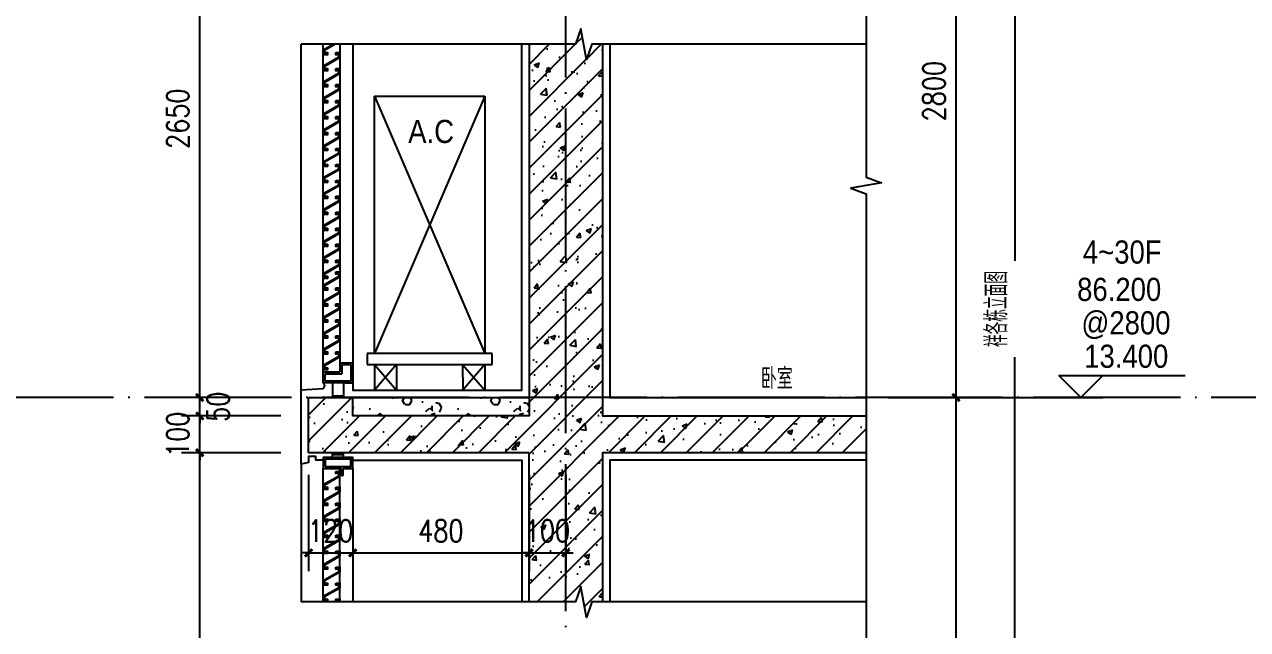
# Model space of a CAD drawing. Extents: x 718358 to 1668613, y -348838 to -159582.
# Drawn here: x 838651 to 841980, y -343655 to -342008 of the extents above; entities that cross this region are included whole.
import ezdxf

# ---------------------------------------------------------------- set-up
doc = ezdxf.new("R2010")
doc.units = 0
doc.header["$LTSCALE"] = 1000
doc.linetypes.add('DOTE', pattern=[2.42, 2, -0.2, 0.02, -0.2])
for name, color, linetype in [('建-可见线', 7, 'Continuous'), ('建-图例填充', 251, 'Continuous'), ('建-墙体', 2, 'Continuous'), ('建-尺寸', 73, 'Continuous'), ('建-影线', 8, 'Continuous'), ('建-房间名', 7, 'Continuous'), ('建-标高', 3, 'Continuous'), ('建-空调及空调洞', 70, 'Continuous'), ('建-符号', 3, 'Continuous'), ('建-符号说明', 7, 'Continuous'), ('建-轴网', 14, 'DOTE'), ('建-门窗剖', 4, 'Continuous')]:
    doc.layers.add(name, color=color, linetype=linetype)
doc.styles.add('_TCH_DIM', font='gt单线西文.shx', dxfattribs={"width": 0.8, "bigfont": 'gt单线中文.shx'})
doc.styles.add('_TCH_SPACE', font='gt单线西文.shx', dxfattribs={"width": 0.8, "height": 5, "bigfont": 'gt单线中文.shx'})
doc.styles.add('DIM_FONT', font='SIMPLEX.shx', dxfattribs={"width": 0.8, "bigfont": 'GBCBIG.shx'})
doc.dimstyles.new('DIMN20', dxfattribs={"dimscale": 0.2, "dimtxt": 300, "dimasz": 100, "dimexe": 250, "dimexo": 300, "dimgap": 150, "dimtad": 1, "dimdec": 0, "dimzin": 0, "dimdsep": 46, "dimtxsty": 'DIM_FONT', "dimblk": 'ARCHTICK', "dimcen": 0.09, "dimdle": 1, "dimclrt": 7, "dimazin": 2, "dimtfac": 1, "dimtdec": 0, "dimtix": 1, "dimtmove": 2, "dimatfit": 3, "dimldrblk": 'ARCHTICK', "dimfxl": 1, "dimtolj": 1, "dimtzin": 0, "dimarcsym": 0})

# ---------------------------------------------------------------- blocks, each defined once
blk = doc.blocks.new('A$C79397209')
at = {"layer": '建-空调及空调洞'}
for p, q in [((0, 0), (-300, -700)), ((-300, 0), (0, -700)), ((-300, 0), (0, 0)), ((-300, -700), (-300, 0)), ((0, 0), (0, -700)), ((-320, -700), (-320, -730)), ((20, -700), (-320, -700)), ((-320, -730), (20, -730)), ((0, -700), (-300, -700)), ((-240, -730), (-300, -800)), ((-300, -730), (-240, -800)), ((-300, -730), (-300, -800)), ((-240, -730), (-240, -800)), ((-60, -730), (0, -800)), ((-60, -730), (-59.9, -800)), ((0, -730), (-59.9, -800)), ((0, -730), (0, -800)), ((20, -730), (20, -700))]:
    blk.add_line(p, q, dxfattribs=at)
at = {"layer": '建-空调及空调洞', "style": '_TCH_DIM', "width": 0.888889}
blk.add_text('A.C', height=63, dxfattribs=at).set_placement((-208.3, -127.2))
blk = doc.blocks.new('ghghgd')
at = {"layer": '建-门窗剖'}
for p, q in [((851971.6, -331445.4), (851971.6, -330523.8)), ((852016.6, -330523.8), (852016.6, -331415.4)), ((852051.6, -330523.8), (852051.6, -331445.4)), ((852016.6, -331390.4), (852051.6, -331390.4)), ((852021.6, -331395.4), (852046.6, -331395.4)), ((852021.6, -331395.4), (852021.6, -331420.4)), ((852046.6, -331395.4), (852046.6, -331440.4)), ((851971.6, -331415.4), (852016.6, -331415.4)), ((851976.6, -331440.4), (851976.6, -331420.4)), ((851976.6, -331420.4), (852021.6, -331420.4)), ((852051.6, -331445.4), (851971.6, -331445.4)), ((852046.6, -331440.4), (851976.6, -331440.4)), ((851996.6, -331445.4), (851996.6, -331485.4)), ((852026.6, -331445.4), (852026.6, -331485.4)), ((851996.6, -331480.4), (852026.6, -331480.4))]:
    blk.add_line(p, q, dxfattribs=at)
blk.add_lwpolyline([(852004.5, -330523.8), (851974.6, -330541), (851974.6, -330549.7), (851979.6, -330549.7), (851979.6, -330546.7), (851982.6, -330546.7), (851982.6, -330552.7), (851971.6, -330552.7), (851971.6, -330539.3), (851998.5, -330523.8)], dxfattribs=at)
for points in [[(852005.6, -330546.7), (852016.6, -330546.7), (852016.6, -330560.2), (851974.6, -330584.4), (851974.6, -330593.2), (851979.6, -330593.2), (851979.6, -330590.2), (851982.6, -330590.2), (851982.6, -330596.2), (851971.6, -330596.2), (851971.6, -330582.7), (852013.6, -330558.5), (852013.6, -330549.7), (852008.6, -330549.7), (852008.6, -330552.7), (852005.6, -330552.7)], [(852005.6, -330590.2), (852016.6, -330590.2), (852016.6, -330603.6), (851974.6, -330627.9), (851974.6, -330636.6), (851979.6, -330636.6), (851979.6, -330633.6), (851982.6, -330633.6), (851982.6, -330639.6), (851971.6, -330639.6), (851971.6, -330626.2), (852013.6, -330601.9), (852013.6, -330593.2), (852008.6, -330593.2), (852008.6, -330596.2), (852005.6, -330596.2)], [(852005.6, -330633.6), (852016.6, -330633.6), (852016.6, -330647.1), (851974.6, -330671.3), (851974.6, -330680.1), (851979.6, -330680.1), (851979.6, -330677.1), (851982.6, -330677.1), (851982.6, -330683.1), (851971.6, -330683.1), (851971.6, -330669.6), (852013.6, -330645.4), (852013.6, -330636.6), (852008.6, -330636.6), (852008.6, -330639.6), (852005.6, -330639.6)], [(852005.6, -330677.1), (852016.6, -330677.1), (852016.6, -330690.5), (851974.6, -330714.8), (851974.6, -330723.5), (851979.6, -330723.5), (851979.6, -330720.5), (851982.6, -330720.5), (851982.6, -330726.5), (851971.6, -330726.5), (851971.6, -330713.1), (852013.6, -330688.8), (852013.6, -330680.1), (852008.6, -330680.1), (852008.6, -330683.1), (852005.6, -330683.1)], [(852005.6, -330720.5), (852016.6, -330720.5), (852016.6, -330734), (851974.6, -330758.2), (851974.6, -330767), (851979.6, -330767), (851979.6, -330764), (851982.6, -330764), (851982.6, -330770), (851971.6, -330770), (851971.6, -330756.5), (852013.6, -330732.2), (852013.6, -330723.5), (852008.6, -330723.5), (852008.6, -330726.5), (852005.6, -330726.5)], [(852005.6, -330764), (852016.6, -330764), (852016.6, -330777.4), (851974.6, -330801.7), (851974.6, -330810.4), (851979.6, -330810.4), (851979.6, -330807.4), (851982.6, -330807.4), (851982.6, -330813.4), (851971.6, -330813.4), (851971.6, -330799.9), (852013.6, -330775.7), (852013.6, -330767), (852008.6, -330767), (852008.6, -330770), (852005.6, -330770)], [(852005.6, -330807.4), (852016.6, -330807.4), (852016.6, -330820.9), (851974.6, -330845.1), (851974.6, -330853.8), (851979.6, -330853.8), (851979.6, -330850.8), (851982.6, -330850.8), (851982.6, -330856.8), (851971.6, -330856.8), (851971.6, -330843.4), (852013.6, -330819.1), (852013.6, -330810.4), (852008.6, -330810.4), (852008.6, -330813.4), (852005.6, -330813.4)], [(852005.6, -330850.8), (852016.6, -330850.8), (852016.6, -330864.3), (851974.6, -330888.6), (851974.6, -330897.3), (851979.6, -330897.3), (851979.6, -330894.3), (851982.6, -330894.3), (851982.6, -330900.3), (851971.6, -330900.3), (851971.6, -330886.8), (852013.6, -330862.6), (852013.6, -330853.8), (852008.6, -330853.8), (852008.6, -330856.8), (852005.6, -330856.8)], [(852005.6, -330894.3), (852016.6, -330894.3), (852016.6, -330907.8), (851974.6, -330932), (851974.6, -330940.7), (851979.6, -330940.7), (851979.6, -330937.7), (851982.6, -330937.7), (851982.6, -330943.7), (851971.6, -330943.7), (851971.6, -330930.3), (852013.6, -330906), (852013.6, -330897.3), (852008.6, -330897.3), (852008.6, -330900.3), (852005.6, -330900.3)], [(852005.6, -330937.7), (852016.6, -330937.7), (852016.6, -330951.2), (851974.6, -330975.5), (851974.6, -330984.2), (851979.6, -330984.2), (851979.6, -330981.2), (851982.6, -330981.2), (851982.6, -330987.2), (851971.6, -330987.2), (851971.6, -330973.7), (852013.6, -330949.5), (852013.6, -330940.7), (852008.6, -330940.7), (852008.6, -330943.7), (852005.6, -330943.7)], [(852005.6, -330981.2), (852016.6, -330981.2), (852016.6, -330994.6), (851974.6, -331018.9), (851974.6, -331027.6), (851979.6, -331027.6), (851979.6, -331024.6), (851982.6, -331024.6), (851982.6, -331030.6), (851971.6, -331030.6), (851971.6, -331017.2), (852013.6, -330992.9), (852013.6, -330984.2), (852008.6, -330984.2), (852008.6, -330987.2), (852005.6, -330987.2)], [(852005.6, -331024.6), (852016.6, -331024.6), (852016.6, -331038.1), (851974.6, -331062.3), (851974.6, -331071.1), (851979.6, -331071.1), (851979.6, -331068.1), (851982.6, -331068.1), (851982.6, -331074.1), (851971.6, -331074.1), (851971.6, -331060.6), (852013.6, -331036.4), (852013.6, -331027.6), (852008.6, -331027.6), (852008.6, -331030.6), (852005.6, -331030.6)], [(852005.6, -331068.1), (852016.6, -331068.1), (852016.6, -331081.5), (851974.6, -331105.8), (851974.6, -331114.5), (851979.6, -331114.5), (851979.6, -331111.5), (851982.6, -331111.5), (851982.6, -331117.5), (851971.6, -331117.5), (851971.6, -331104.1), (852013.6, -331079.8), (852013.6, -331071.1), (852008.6, -331071.1), (852008.6, -331074.1), (852005.6, -331074.1)], [(852005.6, -331111.5), (852016.6, -331111.5), (852016.6, -331125), (851974.6, -331149.2), (851974.6, -331158), (851979.6, -331158), (851979.6, -331155), (851982.6, -331155), (851982.6, -331161), (851971.6, -331161), (851971.6, -331147.5), (852013.6, -331123.3), (852013.6, -331114.5), (852008.6, -331114.5), (852008.6, -331117.5), (852005.6, -331117.5)], [(852005.6, -331143.6), (852016.6, -331143.6), (852016.6, -331157.1), (851974.6, -331181.3), (851974.6, -331190.1), (851979.6, -331190.1), (851979.6, -331187.1), (851982.6, -331187.1), (851982.6, -331193.1), (851971.6, -331193.1), (851971.6, -331179.6), (852013.6, -331155.4), (852013.6, -331146.6), (852008.6, -331146.6), (852008.6, -331149.6), (852005.6, -331149.6)], [(852005.6, -331187.1), (852016.6, -331187.1), (852016.6, -331200.5), (851974.6, -331224.8), (851974.6, -331233.5), (851979.6, -331233.5), (851979.6, -331230.5), (851982.6, -331230.5), (851982.6, -331236.5), (851971.6, -331236.5), (851971.6, -331223.1), (852013.6, -331198.8), (852013.6, -331190.1), (852008.6, -331190.1), (852008.6, -331193.1), (852005.6, -331193.1)], [(852005.6, -331230.5), (852016.6, -331230.5), (852016.6, -331244), (851974.6, -331268.2), (851974.6, -331277), (851979.6, -331277), (851979.6, -331274), (851982.6, -331274), (851982.6, -331280), (851971.6, -331280), (851971.6, -331266.5), (852013.6, -331242.3), (852013.6, -331233.5), (852008.6, -331233.5), (852008.6, -331236.5), (852005.6, -331236.5)], [(852005.6, -331274), (852016.6, -331274), (852016.6, -331287.4), (851974.6, -331311.7), (851974.6, -331320.4), (851979.6, -331320.4), (851979.6, -331317.4), (851982.6, -331317.4), (851982.6, -331323.4), (851971.6, -331323.4), (851971.6, -331309.9), (852013.6, -331285.7), (852013.6, -331277), (852008.6, -331277), (852008.6, -331280), (852005.6, -331280)], [(852005.6, -331317.4), (852016.6, -331317.4), (852016.6, -331330.9), (851974.6, -331355.1), (851974.6, -331363.9), (851979.6, -331363.9), (851979.6, -331360.9), (851982.6, -331360.9), (851982.6, -331366.9), (851971.6, -331366.9), (851971.6, -331353.4), (852013.6, -331329.1), (852013.6, -331320.4), (852008.6, -331320.4), (852008.6, -331323.4), (852005.6, -331323.4)], [(852005.6, -331360.9), (852016.6, -331360.9), (852016.6, -331374.3), (851974.6, -331398.6), (851974.6, -331407.3), (851979.6, -331407.3), (851979.6, -331404.3), (851982.6, -331404.3), (851982.6, -331410.3), (851971.6, -331410.3), (851971.6, -331396.8), (852013.6, -331372.6), (852013.6, -331363.9), (852008.6, -331363.9), (852008.6, -331366.9), (852005.6, -331366.9)]]:
    blk.add_lwpolyline(points, close=True, dxfattribs=at)
blk = doc.blocks.new('ghddsgd')
at = {"layer": '建-门窗剖'}
for p, q in [((470782.4, -296804.7), (470782.4, -296791.8)), ((470782.4, -296796.8), (470812.4, -296796.8)), ((470812.4, -296804.7), (470812.4, -296791.8)), ((470757.4, -297198.1), (470757.4, -296834.7)), ((470802.4, -297198.1), (470802.4, -296834.7)), ((470806.8, -296834.7), (470806.8, -296854.1)), ((470811.2, -296854.1), (470811.2, -296834.7)), ((470837.4, -296834.7), (470837.4, -297198.1)), ((470806.8, -296854.1), (470811.2, -296854.1))]:
    blk.add_line(p, q, dxfattribs=at)
for points in [[(470811.2, -296834.7), (470837.4, -296834.7), (470837.4, -296804.7), (470757.4, -296804.7), (470757.4, -296834.7), (470806.8, -296834.7)], [(470799.4, -297198.1), (470799.4, -297193.1), (470794.4, -297193.1), (470794.4, -297196.1), (470791.4, -297196.1), (470791.4, -297190.1), (470802.4, -297190.1), (470802.4, -297198.1)]]:
    blk.add_lwpolyline(points, dxfattribs=at)
for points in [[(470762.4, -296829.7), (470832.4, -296829.7), (470832.4, -296809.7), (470762.4, -296809.7)], [(470791.4, -296842.6), (470802.4, -296842.6), (470802.4, -296856), (470760.4, -296880.3), (470760.4, -296889), (470765.4, -296889), (470765.4, -296886), (470768.4, -296886), (470768.4, -296892), (470757.4, -296892), (470757.4, -296878.5), (470799.4, -296854.3), (470799.4, -296845.6), (470794.4, -296845.6), (470794.4, -296848.6), (470791.4, -296848.6)], [(470791.4, -296886), (470802.4, -296886), (470802.4, -296899.5), (470760.4, -296923.7), (470760.4, -296932.4), (470765.4, -296932.4), (470765.4, -296929.4), (470768.4, -296929.4), (470768.4, -296935.4), (470757.4, -296935.4), (470757.4, -296922), (470799.4, -296897.7), (470799.4, -296889), (470794.4, -296889), (470794.4, -296892), (470791.4, -296892)], [(470791.4, -296929.4), (470802.4, -296929.4), (470802.4, -296942.9), (470760.4, -296967.2), (470760.4, -296975.9), (470765.4, -296975.9), (470765.4, -296972.9), (470768.4, -296972.9), (470768.4, -296978.9), (470757.4, -296978.9), (470757.4, -296965.4), (470799.4, -296941.2), (470799.4, -296932.4), (470794.4, -296932.4), (470794.4, -296935.4), (470791.4, -296935.4)], [(470791.4, -296972.9), (470802.4, -296972.9), (470802.4, -296986.4), (470760.4, -297010.6), (470760.4, -297019.3), (470765.4, -297019.3), (470765.4, -297016.3), (470768.4, -297016.3), (470768.4, -297022.3), (470757.4, -297022.3), (470757.4, -297008.9), (470799.4, -296984.6), (470799.4, -296975.9), (470794.4, -296975.9), (470794.4, -296978.9), (470791.4, -296978.9)], [(470791.4, -297016.3), (470802.4, -297016.3), (470802.4, -297029.8), (470760.4, -297054), (470760.4, -297062.8), (470765.4, -297062.8), (470765.4, -297059.8), (470768.4, -297059.8), (470768.4, -297065.8), (470757.4, -297065.8), (470757.4, -297052.3), (470799.4, -297028.1), (470799.4, -297019.3), (470794.4, -297019.3), (470794.4, -297022.3), (470791.4, -297022.3)], [(470791.4, -297059.8), (470802.4, -297059.8), (470802.4, -297073.2), (470760.4, -297097.5), (470760.4, -297106.2), (470765.4, -297106.2), (470765.4, -297103.2), (470768.4, -297103.2), (470768.4, -297109.2), (470757.4, -297109.2), (470757.4, -297095.8), (470799.4, -297071.5), (470799.4, -297062.8), (470794.4, -297062.8), (470794.4, -297065.8), (470791.4, -297065.8)], [(470791.4, -297103.2), (470802.4, -297103.2), (470802.4, -297116.7), (470760.4, -297140.9), (470760.4, -297149.7), (470765.4, -297149.7), (470765.4, -297146.7), (470768.4, -297146.7), (470768.4, -297152.7), (470757.4, -297152.7), (470757.4, -297139.2), (470799.4, -297115), (470799.4, -297106.2), (470794.4, -297106.2), (470794.4, -297109.2), (470791.4, -297109.2)], [(470791.4, -297146.7), (470802.4, -297146.7), (470802.4, -297160.1), (470760.4, -297184.4), (470760.4, -297193.1), (470765.4, -297193.1), (470765.4, -297190.1), (470768.4, -297190.1), (470768.4, -297196.1), (470757.4, -297196.1), (470757.4, -297182.6), (470799.4, -297158.4), (470799.4, -297149.7), (470794.4, -297149.7), (470794.4, -297152.7), (470791.4, -297152.7)]]:
    blk.add_lwpolyline(points, close=True, dxfattribs=at)
blk = doc.blocks.new('_ArchTick')
at = {"color": 0, "linetype": 'ByBlock', "const_width": 0.4}
blk.add_lwpolyline([(-0.5, -0.5), (0.5, 0.5)], dxfattribs=at)
blk = doc.blocks.new('*D1711')
at = {"layer": 'Defpoints', "color": 0, "transparency": 16777216}
for p in [(840941.9, -343023.6), (841186.6, -343023.6), (840941.9, -344682)]:
    blk.add_point(p, dxfattribs=at)
at = {"layer": '建-尺寸', "color": 0, "lineweight": -2, "transparency": 16777216}
for p, q in [((841001.9, -343023.6), (841236.6, -343023.6)), ((841186.6, -344682.2), (841186.6, -343023.4)), ((841001.9, -344682), (841236.6, -344682))]:
    blk.add_line(p, q, dxfattribs=at)
at = {"layer": '建-尺寸', "color": 0, "lineweight": -2, "transparency": 16777216, "xscale": 20, "yscale": 20, "zscale": 20}
for p, rotation in [((841186.6, -343023.6), 90), ((841186.6, -344682), 270)]:
    blk.add_blockref('_ArchTick', p, dxfattribs=dict(at, rotation=rotation))
at = {"layer": '建-尺寸', "color": 7, "transparency": 16777216, "insert": (841126.6, -343852.8), "char_height": 60, "attachment_point": 5, "rotation": 90, "style": 'DIM_FONT'}
blk.add_mtext('\\A1;2800', dxfattribs=at)
blk = doc.blocks.new('*D1712')
at = {"layer": 'Defpoints', "color": 0, "transparency": 16777216}
for p in [(840941.9, -341355.7), (841186.6, -341355.7), (840941.9, -343023.6)]:
    blk.add_point(p, dxfattribs=at)
at = {"layer": '建-尺寸', "color": 0, "lineweight": -2, "transparency": 16777216}
for p, q in [((841001.9, -341355.7), (841236.6, -341355.7)), ((841186.6, -343023.8), (841186.6, -341355.5)), ((841001.9, -343023.6), (841236.6, -343023.6))]:
    blk.add_line(p, q, dxfattribs=at)
at = {"layer": '建-尺寸', "color": 0, "lineweight": -2, "transparency": 16777216, "xscale": 20, "yscale": 20, "zscale": 20}
for p, rotation in [((841186.6, -341355.7), 90), ((841186.6, -343023.6), 270)]:
    blk.add_blockref('_ArchTick', p, dxfattribs=dict(at, rotation=rotation))
at = {"layer": '建-尺寸', "color": 7, "transparency": 16777216, "insert": (841126.6, -342189.7), "char_height": 60, "attachment_point": 5, "rotation": 90, "style": 'DIM_FONT'}
blk.add_mtext('\\A1;2800', dxfattribs=at)
blk = doc.blocks.new('*D1716')
at = {"layer": 'Defpoints', "color": 0, "transparency": 16777216}
for p in [(840941.9, -339440.7), (841346.6, -339440.7), (840941.9, -346536.6)]:
    blk.add_point(p, dxfattribs=at)
at = {"layer": '建-尺寸', "color": 0, "lineweight": -2, "transparency": 16777216}
for p, q in [((841001.9, -339440.7), (841396.6, -339440.7)), ((841346.6, -339440.5), (841346.6, -342651.6)), ((841346.6, -346536.8), (841346.6, -342913.4)), ((841001.9, -346536.6), (841396.6, -346536.6))]:
    blk.add_line(p, q, dxfattribs=at)
at = {"layer": '建-尺寸', "color": 0, "lineweight": -2, "transparency": 16777216, "xscale": 20, "yscale": 20, "zscale": 20}
for p, rotation in [((841346.6, -339440.7), 90), ((841346.6, -346536.6), 270)]:
    blk.add_blockref('_ArchTick', p, dxfattribs=dict(at, rotation=rotation))
at = {"layer": '建-尺寸', "color": 7, "transparency": 16777216, "insert": (841296.6, -342782.5), "char_height": 60, "attachment_point": 5, "rotation": 90, "style": 'DIM_FONT'}
blk.add_mtext('\\A1;祥各栋立面图', dxfattribs=at)
blk = doc.blocks.new('*D1720')
at = {"layer": 'Defpoints', "color": 0, "transparency": 16777216}
for p in [(839127.9, -343173.6), (839408.3, -343173.6), (839408.3, -344682)]:
    blk.add_point(p, dxfattribs=at)
at = {"layer": '建-尺寸', "color": 0, "lineweight": -2, "transparency": 16777216}
for p, q in [((839348.3, -343173.6), (839077.9, -343173.6)), ((839127.9, -344682.2), (839127.9, -343173.4)), ((839348.3, -344682), (839077.9, -344682))]:
    blk.add_line(p, q, dxfattribs=at)
at = {"layer": '建-尺寸', "color": 0, "lineweight": -2, "transparency": 16777216, "xscale": 20, "yscale": 20, "zscale": 20}
for p, rotation in [((839127.9, -343173.6), 90), ((839127.9, -344682), 270)]:
    blk.add_blockref('_ArchTick', p, dxfattribs=dict(at, rotation=rotation))
at = {"layer": '建-尺寸', "color": 7, "transparency": 16777216, "insert": (839067.9, -343927.8), "char_height": 60, "attachment_point": 5, "rotation": 90, "style": 'DIM_FONT'}
blk.add_mtext('\\A1;2650', dxfattribs=at)
blk = doc.blocks.new('*D1721')
at = {"layer": 'Defpoints', "color": 0, "transparency": 16777216}
for p in [(839127.9, -343073.6), (839408.3, -343073.6), (839408.3, -343173.6)]:
    blk.add_point(p, dxfattribs=at)
at = {"layer": '建-尺寸', "color": 0, "lineweight": -2, "transparency": 16777216}
for p, q in [((839348.3, -343073.6), (839077.9, -343073.6)), ((839127.9, -343073.6), (839127.9, -343053.6)), ((839127.9, -343173.6), (839127.9, -343073.6)), ((839348.3, -343173.6), (839077.9, -343173.6)), ((839127.9, -343173.6), (839127.9, -343193.6))]:
    blk.add_line(p, q, dxfattribs=at)
at = {"layer": '建-尺寸', "color": 0, "lineweight": -2, "transparency": 16777216, "xscale": 20, "yscale": 20, "zscale": 20}
for p, rotation in [((839127.9, -343073.6), 270), ((839127.9, -343173.6), 90)]:
    blk.add_blockref('_ArchTick', p, dxfattribs=dict(at, rotation=rotation))
at = {"layer": '建-尺寸', "color": 7, "transparency": 16777216, "insert": (839067.9, -343123.6), "char_height": 60, "attachment_point": 5, "rotation": 90, "style": 'DIM_FONT'}
blk.add_mtext('\\A1;100', dxfattribs=at)
blk = doc.blocks.new('*D1722')
at = {"layer": 'Defpoints', "color": 0, "transparency": 16777216}
for p in [(839127.9, -343023.6), (839408.3, -343023.6), (839408.3, -343073.6)]:
    blk.add_point(p, dxfattribs=at)
at = {"layer": '建-尺寸', "color": 0, "lineweight": -2, "transparency": 16777216}
for p, q in [((839127.9, -343023.6), (839127.9, -343003.6)), ((839348.3, -343023.6), (839077.9, -343023.6)), ((839127.9, -343073.6), (839127.9, -343023.6)), ((839348.3, -343073.6), (839077.9, -343073.6)), ((839127.9, -343073.6), (839127.9, -343093.6))]:
    blk.add_line(p, q, dxfattribs=at)
at = {"layer": '建-尺寸', "color": 0, "lineweight": -2, "transparency": 16777216, "xscale": 20, "yscale": 20, "zscale": 20}
for p, rotation in [((839127.9, -343023.6), 270), ((839127.9, -343073.6), 90)]:
    blk.add_blockref('_ArchTick', p, dxfattribs=dict(at, rotation=rotation))
at = {"layer": '建-尺寸', "color": 7, "transparency": 16777216, "insert": (839177.9, -343048.6), "char_height": 60, "attachment_point": 5, "rotation": 90, "style": 'DIM_FONT'}
blk.add_mtext('\\A1;50', dxfattribs=at)
blk = doc.blocks.new('*D1723')
at = {"layer": 'Defpoints', "color": 0, "transparency": 16777216}
for p in [(839127.9, -341505.7), (839408.3, -341505.7), (839408.3, -343023.6)]:
    blk.add_point(p, dxfattribs=at)
at = {"layer": '建-尺寸', "color": 0, "lineweight": -2, "transparency": 16777216}
for p, q in [((839348.3, -341505.7), (839077.9, -341505.7)), ((839127.9, -343023.8), (839127.9, -341505.5)), ((839348.3, -343023.6), (839077.9, -343023.6))]:
    blk.add_line(p, q, dxfattribs=at)
at = {"layer": '建-尺寸', "color": 0, "lineweight": -2, "transparency": 16777216, "xscale": 20, "yscale": 20, "zscale": 20}
for p, rotation in [((839127.9, -341505.7), 90), ((839127.9, -343023.6), 270)]:
    blk.add_blockref('_ArchTick', p, dxfattribs=dict(at, rotation=rotation))
at = {"layer": '建-尺寸', "color": 7, "transparency": 16777216, "insert": (839067.9, -342264.7), "char_height": 60, "attachment_point": 5, "rotation": 90, "style": 'DIM_FONT'}
blk.add_mtext('\\A1;2650', dxfattribs=at)
blk = doc.blocks.new('*D2911')
at = {"layer": 'Defpoints', "color": 0, "transparency": 16777216}
for p in [(839424.3, -343173.6), (839544.3, -343173.6), (839544.3, -343446.4)]:
    blk.add_point(p, dxfattribs=at)
at = {"layer": '建-尺寸', "color": 0, "lineweight": -2, "transparency": 16777216}
for p, q in [((839424.3, -343233.6), (839424.3, -343496.4)), ((839544.3, -343233.6), (839544.3, -343496.4)), ((839424.3, -343446.4), (839404.3, -343446.4)), ((839424.3, -343446.4), (839544.3, -343446.4)), ((839544.3, -343446.4), (839564.3, -343446.4))]:
    blk.add_line(p, q, dxfattribs=at)
at = {"layer": '建-尺寸', "color": 0, "lineweight": -2, "transparency": 16777216, "xscale": 20, "yscale": 20, "zscale": 20}
blk.add_blockref('_ArchTick', (839424.3, -343446.4), dxfattribs=at)
at = {"layer": '建-尺寸', "color": 0, "lineweight": -2, "transparency": 16777216, "xscale": 20, "yscale": 20, "zscale": 20, "rotation": 180}
blk.add_blockref('_ArchTick', (839544.3, -343446.4), dxfattribs=at)
at = {"layer": '建-尺寸', "color": 7, "transparency": 16777216, "insert": (839484.3, -343386.4), "char_height": 60, "attachment_point": 5, "style": 'DIM_FONT'}
blk.add_mtext('\\A1;120', dxfattribs=at)
blk = doc.blocks.new('*D2912')
at = {"layer": 'Defpoints', "color": 0, "transparency": 16777216}
for p in [(839544.3, -343173.6), (840024.3, -343173.6), (840024.3, -343446.4)]:
    blk.add_point(p, dxfattribs=at)
at = {"layer": '建-尺寸', "color": 0, "lineweight": -2, "transparency": 16777216}
for p, q in [((839544.3, -343233.6), (839544.3, -343496.4)), ((840024.3, -343233.6), (840024.3, -343496.4)), ((839544.1, -343446.4), (840024.5, -343446.4))]:
    blk.add_line(p, q, dxfattribs=at)
at = {"layer": '建-尺寸', "color": 0, "lineweight": -2, "transparency": 16777216, "xscale": 20, "yscale": 20, "zscale": 20, "rotation": 180}
blk.add_blockref('_ArchTick', (839544.3, -343446.4), dxfattribs=at)
at = {"layer": '建-尺寸', "color": 0, "lineweight": -2, "transparency": 16777216, "xscale": 20, "yscale": 20, "zscale": 20}
blk.add_blockref('_ArchTick', (840024.3, -343446.4), dxfattribs=at)
at = {"layer": '建-尺寸', "color": 7, "transparency": 16777216, "insert": (839784.3, -343386.4), "char_height": 60, "attachment_point": 5, "style": 'DIM_FONT'}
blk.add_mtext('\\A1;480', dxfattribs=at)
blk = doc.blocks.new('*D2913')
at = {"layer": 'Defpoints', "color": 0, "transparency": 16777216}
for p in [(840024.3, -343173.6), (840124.3, -343173.6), (840124.3, -343446.4)]:
    blk.add_point(p, dxfattribs=at)
at = {"layer": '建-尺寸', "color": 0, "lineweight": -2, "transparency": 16777216}
for p, q in [((840024.3, -343233.6), (840024.3, -343496.4)), ((840124.3, -343233.6), (840124.3, -343496.4)), ((840024.3, -343446.4), (840004.3, -343446.4)), ((840024.3, -343446.4), (840124.3, -343446.4)), ((840124.3, -343446.4), (840144.3, -343446.4))]:
    blk.add_line(p, q, dxfattribs=at)
at = {"layer": '建-尺寸', "color": 0, "lineweight": -2, "transparency": 16777216, "xscale": 20, "yscale": 20, "zscale": 20}
blk.add_blockref('_ArchTick', (840024.3, -343446.4), dxfattribs=at)
at = {"layer": '建-尺寸', "color": 0, "lineweight": -2, "transparency": 16777216, "xscale": 20, "yscale": 20, "zscale": 20, "rotation": 180}
blk.add_blockref('_ArchTick', (840124.3, -343446.4), dxfattribs=at)
at = {"layer": '建-尺寸', "color": 7, "transparency": 16777216, "insert": (840074.3, -343386.4), "char_height": 60, "attachment_point": 5, "style": 'DIM_FONT'}
blk.add_mtext('\\A1;100', dxfattribs=at)

msp = doc.modelspace()

# ---------------------------------------------------------------- hatches: boundary and pattern name
at = {"layer": '建-图例填充'}
h = msp.add_hatch(dxfattribs=at)
h.set_pattern_fill('钢筋混凝土', color=256, scale=20, style=0)
h.set_pattern_definition([(45, (0, 0), (-35.355339, 35.355339), []), (50, (0, 0), (143.452037, -12.550427), [15, -165]), (355, (0, 0), (-27.750267, 150.438427), [12, -132]), (100.4514, (11.95, -1.05), (115.701876, 137.887908), [12.748038, -140.228422]), (46.1842, (0, 40), (213.44821, -33.103803), [22.5, -247.5]), (96.6356, (17.79, 37.24), (186.93254, 194.823574), [19.12206, -210.3426]), (351.1842, (0, 40), (186.93239, 194.82372), [18, -198]), (21, (20, 30), (119.38141, -80.523778), [15, -165]), (326, (20, 30), (48.663066, 145.03001), [12, -132]), (71.4514, (29.95, 23.29), (168.044526, 64.5061), [12.748038, -140.228422]), (37.5, (0, 0), (2.431971, 66.5787708), [0, -130.4, 0, -134, 0, -132.5]), (7.5, (0, 0), (52.6139075, 78.8823424), [0, -76.4, 0, -127.4, 0, -50.5]), (327.5, (-44.6, 0), (106.7644872, -4.5109743), [0, -50, 0, -156, 0, -207]), (317.5, (-64.6, 0), (116.637234, 20.020996), [0, -65, 0, -103.6, 0, -147])])
h.paths.add_polyline_path([(840941.9, -343073.6), (840224.3, -343073.6), (840224.3, -342064.7), (840224.3, -342061.9), (840195.6, -342061.9), (840180.3, -342103.9), (840165.5, -342019.9), (840150.6, -342061.9), (840024.3, -342061.9), (840024.3, -342064.7), (840024.3, -342071.8), (840024.3, -342171.8), (840024.3, -343023.6), (840024.4, -343023.6), (840024.4, -343073.6), (839544.3, -343073.6), (839544.3, -343023.6), (839424.3, -343023.6), (839424.3, -343173.6), (840024.2, -343173.6), (840024.3, -343579.9), (840150.6, -343579.9), (840165.5, -343537.9), (840180.3, -343621.9), (840195.6, -343579.9), (840224.3, -343579.9), (840224.3, -343173.6), (840941.9, -343173.6)])
h = msp.add_hatch(dxfattribs=at)
h.set_pattern_fill('加气混凝土', color=256, scale=20, style=0)
h.set_pattern_definition([(0, (70.8, 1585.2), (120, 240), [0, -240]), (0, (-69.6, 1552.8), (120, 240), [0, -240]), (0, (8.4, 1550.4), (120, 240), [0, -240]), (0, (93.6, 1621.2), (120, 240), [0, -240]), (0, (-6, 1538.4), (120, 240), [0, -240]), (0, (117.6, 1772.4), (120, 240), [0, -240]), (0, (44.4, 1753.2), (120, 240), [0, -240]), (0, (82.8, 1723.2), (120, 240), [0, -240]), (0, (-112.8, 1718.4), (120, 240), [0, -240]), (0, (4.8, 1707.6), (120, 240), [0, -240]), (0, (-40.8, 1646.4), (120, 240), [0, -240]), (0, (-38.4, 1556.4), (120, 240), [0, -240]), (0, (51.6, 1546.8), (120, 240), [0, -240]), (0, (117.6, 1652.4), (120, 240), [0, -240]), (0, (-106.8, 1615.2), (120, 240), [0, -240]), (0, (-86.4, 1656), (120, 240), [0, -240]), (0, (7.2, 1639.2), (120, 240), [0, -240]), (0, (-26.4, 1604.4), (120, 240), [0, -240]), (0, (-45.6, 1683.6), (120, 240), [0, -240]), (0, (-15.6, 1773.6), (120, 240), [0, -240]), (0, (-97.2, 1564.8), (120, 240), [0, -240]), (0, (34.8, 1724.4), (120, 240), [0, -240]), (0, (-76.8, 1728), (120, 240), [0, -240]), (0, (-96, 1759.2), (120, 240), [0, -240]), (130.601294, (102.857, 1697.253), (-599.99999337, 720.00000315), [10.53662, -4414.8444]), (18.434949, (85.714, 1701.824), (599.9999978, 239.9999982), [10.842096, -1507.05116]), (90, (85.71, 1691.54), (120, 240), [10.285714, -469.71426]), (161.565051, (96, 1688.11), (-600.000003, 239.9999821), [10.842096, -1507.05116]), (53.130102, (96, 1688.11), (120.0000002, 240), [11.42857, -1188.5714]), (135, (105.14, 1565.82), (-120.0000145, 239.999984), [9.697464, -669.12504]), (45, (91.43, 1565.82), (119.999999, 239.999999), [9.697464, -669.12504]), (135, (98.286, 1558.97), (-120.0000145, 239.999984), [9.697464, -669.12504]), (45, (98.286, 1558.97), (119.999999, 239.999999), [9.697464, -669.12504]), (116.56505, (-10.29, 1726.97), (-2e-05, 479.999987), [12.77753, -255.5506]), (180, (-16, 1738.4), (-120, 240), [13.714286, -226.2857]), (63.43495, (-35.43, 1726.97), (1e-06, 480), [12.77753, -255.5506]), (116.56505, (-29.71, 1715.54), (-2e-05, 479.999987), [12.77753, -255.5506]), (0, (-29.71, 1715.54), (120, 240), [13.714286, -226.2857]), (63.43495, (-16, 1715.54), (1e-06, 480), [12.77753, -255.5506]), (107.102728, (80, 1645.824), (-359.99998624, 1200.00000194), [15.54454, -6513.161]), (143.972626, (75.429, 1660.681), (-2279.9999711, 1679.9999981), [15.54454, -3248.808]), (180, (62.86, 1669.82), (-120, 240), [14.85714, -225.14284]), (36.0273733, (35.429, 1660.681), (2279.99998315, 1679.9999819), [15.54454, -3248.808]), (71.565051, (30.857, 1646.967), (360.0000018, 1199.999998), [14.456126, -1503.43712]), (107.102728, (35.429, 1632.11), (-359.99998624, 1200.00000194), [15.54454, -6513.161]), (143.972626, (48, 1622.967), (-2279.9999711, 1679.9999981), [15.54454, -3248.808]), (0, (48, 1622.97), (120, 240), [14.85714, -225.14284]), (36.0273733, (62.857, 1622.967), (2279.99998315, 1679.9999819), [15.54454, -3248.808]), (71.565051, (75.43, 1632.11), (360.0000018, 1199.999998), [14.456126, -1503.43712]), (150.255118, (82.286, 1757.824), (-360.0000009, 239.999997), [9.21401, -1925.72784]), (90, (74.29, 1753.25), (120, 240), [9.14286, -470.8571]), (29.7448813, (74.286, 1753.253), (360.0000002, 239.9999989), [9.21401, -1925.72784]), (116.56505, (26.29, 1587.54), (-2e-05, 479.999987), [12.77753, -255.5506]), (168.690067, (20.571, 1598.967), (-1080.0000008, 239.999994), [11.6549, -2435.8742]), (41.1859251, (0, 1593.253), (2999.99998182, 2639.99997692), [12.14874, -5090.3208]), (90, (0, 1581.82), (120, 240), [11.42857, -468.5714]), (138.814074, (9.143, 1573.824), (-2999.99994668, 2640.00001681), [12.14874, -5090.3208]), (16.6992442, (9.143, 1573.824), (3959.9999702, 1199.99998743), [11.93178, -4999.415]), (60.9453959, (20.571, 1577.253), (119.99999968, 239.99999788), [11.766434, -4930.1358]), (109.983106, (-74.286, 1688.11), (-600.00000226, 1679.99999555), [13.3768, -5604.879]), (155.556045, (-78.857, 1700.681), (-1560.00000595, 719.99998504), [13.809194, -5786.0526]), (24.4439547, (-104, 1700.681), (1560.00000078, 719.99999654), [13.809194, -5786.0526]), (70.0168934, (-108.571, 1688.11), (600.00000181, 1679.99999583), [13.3768, -5604.879]), (109.983106, (-104, 1675.538), (-600.00000226, 1679.99999555), [13.3768, -5604.879]), (160.016893, (-91.429, 1670.967), (-600.00000035, 239.99998907), [13.3768, -2795.751]), (19.9831065, (-91.429, 1670.967), (599.9999967, 239.9999996), [13.3768, -2795.751]), (70.0168934, (-78.857, 1675.538), (600.00000181, 1679.99999583), [13.3768, -5604.879]), (122.005383, (14.857, 1666.396), (-120.0000161, 239.99998775), [10.78169, -2253.3736]), (18.434949, (-1.143, 1672.11), (599.9999978, 239.9999982), [10.842096, -1507.05116]), (90, (-1.14, 1661.82), (120, 240), [10.285714, -469.71426]), (161.565051, (9.143, 1658.396), (-600.000003, 239.9999821), [10.842096, -1507.05116]), (54.4623222, (9.143, 1658.396), (839.99999878, 1199.9999982), [9.83123, -4119.2846]), (116.56505, (-54.86, 1608.1), (-2e-05, 479.999987), [12.77753, -255.5506]), (180, (-60.57, 1619.54), (-120, 240), [12.57143, -227.42856]), (59.0362434, (-80, 1608.11), (120.0000004, 239.99999884), [13.32789, -2785.5288]), (120.963756, (-73.143, 1596.681), (-120.0000164, 239.999989), [13.32789, -2785.5288]), (0, (-73.14, 1596.68), (120, 240), [12.57143, -227.42856]), (63.43495, (-60.57, 1596.68), (1e-06, 480), [12.77753, -255.5506])])
h.paths.add_polyline_path([(840024.4, -343073.6), (840024.4, -343023.6), (839544.3, -343023.6), (839544.3, -343073.6)])

# ---------------------------------------------------------------- linework, layer by layer
at = {"layer": '建-可见线'}
for points in [[(839524.3, -342983.6), (839544.3, -342983.6), (839544.3, -343003.6), (840004.3, -343003.6), (840004.3, -342191.8), (840004.3, -342191.8), (840004.3, -342061.9)], [(840004.3, -342064.7), (840004.3, -342061.9)], [(840244.3, -342061.9), (840244.3, -342064.7)], [(840244.3, -342064.7), (840244.3, -343023.6), (840941.9, -343023.6)], [(839464.3, -343193.6), (839444.3, -343193.6), (839444.3, -343183.6), (839424.3, -343183.6), (839424.3, -343193.6), (839424.3, -343200.1), (839404.3, -343205.2), (839404.3, -343002.8), (839464.3, -342998.6)], [(839544.3, -343193.6), (840004.3, -343193.6), (840004.3, -343579.9)], [(840941.9, -343193.6), (840244.3, -343193.6), (840244.3, -343579.9)]]:
    msp.add_lwpolyline(points, dxfattribs=at)
msp.add_arc((839458.8, -342991.1), 9.28, 306.0642, 53.9358, dxfattribs=at)
at = {"layer": '建-墙体'}
for p, q in [((839424.3, -343173.6), (839424.3, -343023.6)), ((839424.3, -343023.6), (840024.3, -343023.6)), ((840024.3, -343173.6), (839424.3, -343173.6))]:
    msp.add_line(p, q, dxfattribs=at)
for points in [[(840024.3, -342064.7), (840024.3, -342061.9)], [(840024.3, -342064.7), (840024.3, -342071.8), (840024.3, -342071.8), (840024.3, -342171.8), (840024.3, -342171.8), (840024.3, -343023.6)], [(840224.3, -342061.9), (840224.3, -342064.7)], [(840224.3, -342064.7), (840224.3, -343073.6), (840941.9, -343073.6)], [(840024.4, -343023.6), (840024.4, -343073.6), (839544.3, -343073.6), (839544.3, -343023.6)], [(840024.3, -343579.9), (840024.2, -343173.6)], [(840941.9, -343173.6), (840224.3, -343173.6), (840224.3, -343579.9)]]:
    msp.add_lwpolyline(points, dxfattribs=at)
msp.add_lwpolyline([(839544.3, -343023.6), (840024.4, -343023.6), (840024.4, -343073.6), (839544.3, -343073.6)], close=True, dxfattribs=at)
at = {"layer": '建-影线', "color": 253}
for p, q in [((839404.3, -343002.8), (839404.3, -342061.9)), ((839404.3, -343205.2), (839404.3, -343579.9))]:
    msp.add_line(p, q, dxfattribs=at)
at = {"layer": '建-标高'}
for p, q in [((841526.6, -343023.6), (841466.6, -342963.6)), ((841466.6, -342963.6), (841810.6, -342963.6)), ((841526.6, -343023.6), (841586.6, -342963.6)), ((841163.2, -343023.6), (841586.6, -343023.6))]:
    msp.add_line(p, q, dxfattribs=at)
at = {"layer": '建-符号'}
for points in [[(840941.9, -337900.1), (840941.9, -342423.9), (840983.9, -342439.1), (840899.9, -342454), (840941.9, -342468.9), (840941.9, -346992.6)], [(840941.9, -342061.9), (840195.6, -342061.9), (840180.3, -342103.9), (840165.5, -342019.9), (840150.6, -342061.9), (839404.3, -342061.9)], [(840941.9, -343579.9), (840195.6, -343579.9), (840180.3, -343621.9), (840165.5, -343537.9), (840150.6, -343579.9), (839404.3, -343579.9)]]:
    msp.add_lwpolyline(points, dxfattribs=at)
at = {"layer": '建-轴网', "ltscale": 0.2}
for p, q in [((840124.3, -346992.6), (840124.3, -337850.1)), ((842765.3, -343023.6), (836685, -343023.6))]:
    msp.add_line(p, q, dxfattribs=at)

# ---------------------------------------------------------------- block references
at = {"layer": '建-可见线'}
for name, p in [('ghghgd', (-12507.3, -11538.2)), ('ghddsgd', (368706.9, -46381.8))]:
    msp.add_blockref(name, p, dxfattribs=at)
at = {"layer": '建-空调及空调洞'}
msp.add_blockref('A$C79397209', (839903.6, -342203.6), dxfattribs=at)

# ---------------------------------------------------------------- texts
at = {"layer": '建-房间名', "style": '_TCH_SPACE', "width": 0.8}
msp.add_text('卧室', height=57.32, dxfattribs=at).set_placement((840655.2, -343000.4))
at = {"layer": '建-标高', "style": '_TCH_DIM', "width": 0.888889}
for s, p in [('86.200', (841516.2, -342760.6)), ('@2800', (841527.9, -342851.6)), ('13.400', (841535.4, -342942.6))]:
    msp.add_text(s, height=63, dxfattribs=at).set_placement(p)
at = {"layer": '建-符号说明', "style": '_TCH_DIM', "width": 0.888889}
msp.add_text('4~30F', height=63, dxfattribs=at).set_placement((841531.7, -342659))

# ---------------------------------------------------------------- dimensions: what is measured, and where the dimension line sits
at = {"layer": '建-尺寸'}
dim = msp.add_linear_dim(base=(841346.6, -339440.7), p1=(840941.9, -346536.6), p2=(840941.9, -339440.7), angle=90, text='祥各栋立面图', dimstyle='DIMN20', dxfattribs=at)
dim.commit()
dim.dimension.update_dxf_attribs({"geometry": '*D1716', "text_midpoint": (841296.6, -342782.5), "dimtype": 161})
for p1, p2, distance, text, picture, middle in [((840941.9, -343023.6), (840941.9, -341355.7), -244.7, '2800', '*D1712', (841126.6, -342189.7)), ((839408.3, -343023.6), (839408.3, -341505.7), 280.4, '2650', '*D1723', (839067.9, -342264.7)), ((840941.9, -344682), (840941.9, -343023.6), -244.7, '2800', '*D1711', (841126.6, -343852.8)), ((839408.3, -344682), (839408.3, -343173.6), 280.4, '2650', '*D1720', (839067.9, -343927.8))]:
    dim = msp.add_aligned_dim(p1=p1, p2=p2, distance=distance, text=text, dimstyle='DIMN20', dxfattribs=at)
    dim.commit()
    dim.dimension.update_dxf_attribs({"geometry": picture, "text_midpoint": middle})
dim = msp.add_linear_dim(base=(839127.9, -343023.6), p1=(839408.3, -343073.6), p2=(839408.3, -343023.6), angle=90, dimstyle='DIMN20', dxfattribs=at)
dim.commit()
dim.dimension.update_dxf_attribs({"geometry": '*D1722', "text_midpoint": (839177.9, -343048.6), "dimtype": 161})
for p1, p2, distance, picture, middle in [((839408.3, -343173.6), (839408.3, -343073.6), 280.4, '*D1721', (839067.9, -343123.6)), ((839424.3, -343173.6), (839544.3, -343173.6), -272.8, '*D2911', (839484.3, -343386.4)), ((839544.3, -343173.6), (840024.3, -343173.6), -272.8, '*D2912', (839784.3, -343386.4)), ((840024.3, -343173.6), (840124.3, -343173.6), -272.8, '*D2913', (840074.3, -343386.4))]:
    dim = msp.add_aligned_dim(p1=p1, p2=p2, distance=distance, dimstyle='DIMN20', dxfattribs=at)
    dim.commit()
    dim.dimension.update_dxf_attribs({"geometry": picture, "text_midpoint": middle})

doc.saveas('drawing.dxf')
